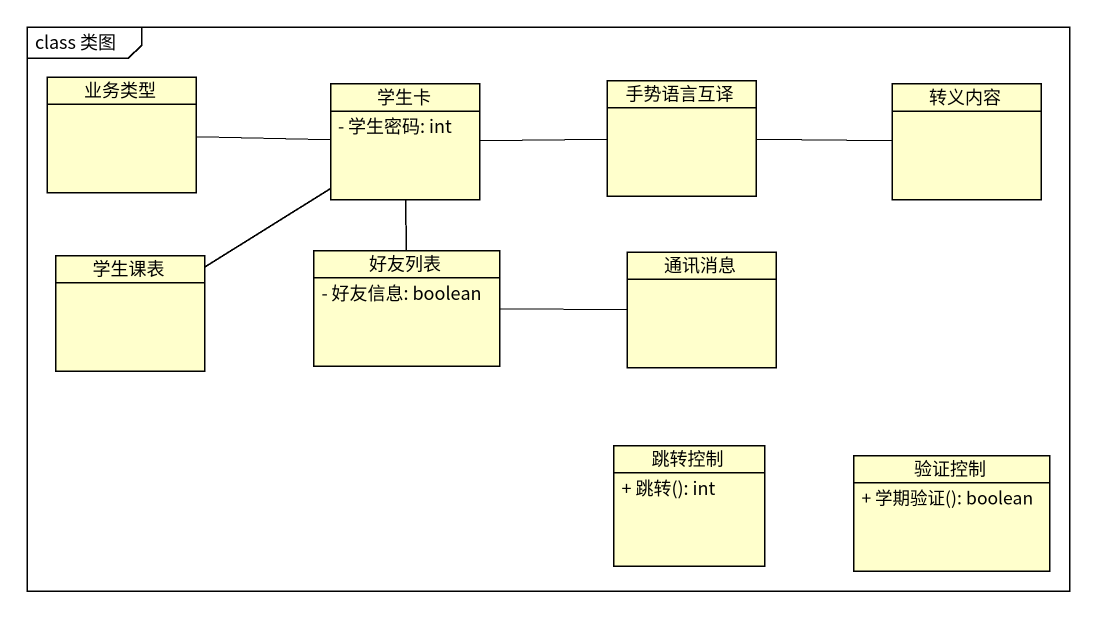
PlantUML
@startuml
mainframe class 类图
hide circle
hide empty members
skinparam classAttributeIconSize 0
class 业务类型
class 学生卡 {
  - 学生密码: int
}
class 手势语言互译
class 转义内容
class 学生课表
class 好友列表 {
  - 好友信息: boolean
}
class 通讯消息
class 跳转控制 {
  + 跳转(): int
}
class 验证控制 {
  + 学期验证(): boolean
}
业务类型 -right- 学生卡
学生卡 -right- 手势语言互译
转义内容 -left- 手势语言互译
学生课表 -up- 学生卡
好友列表 -up- 学生卡
通讯消息 -left- 好友列表
@enduml
